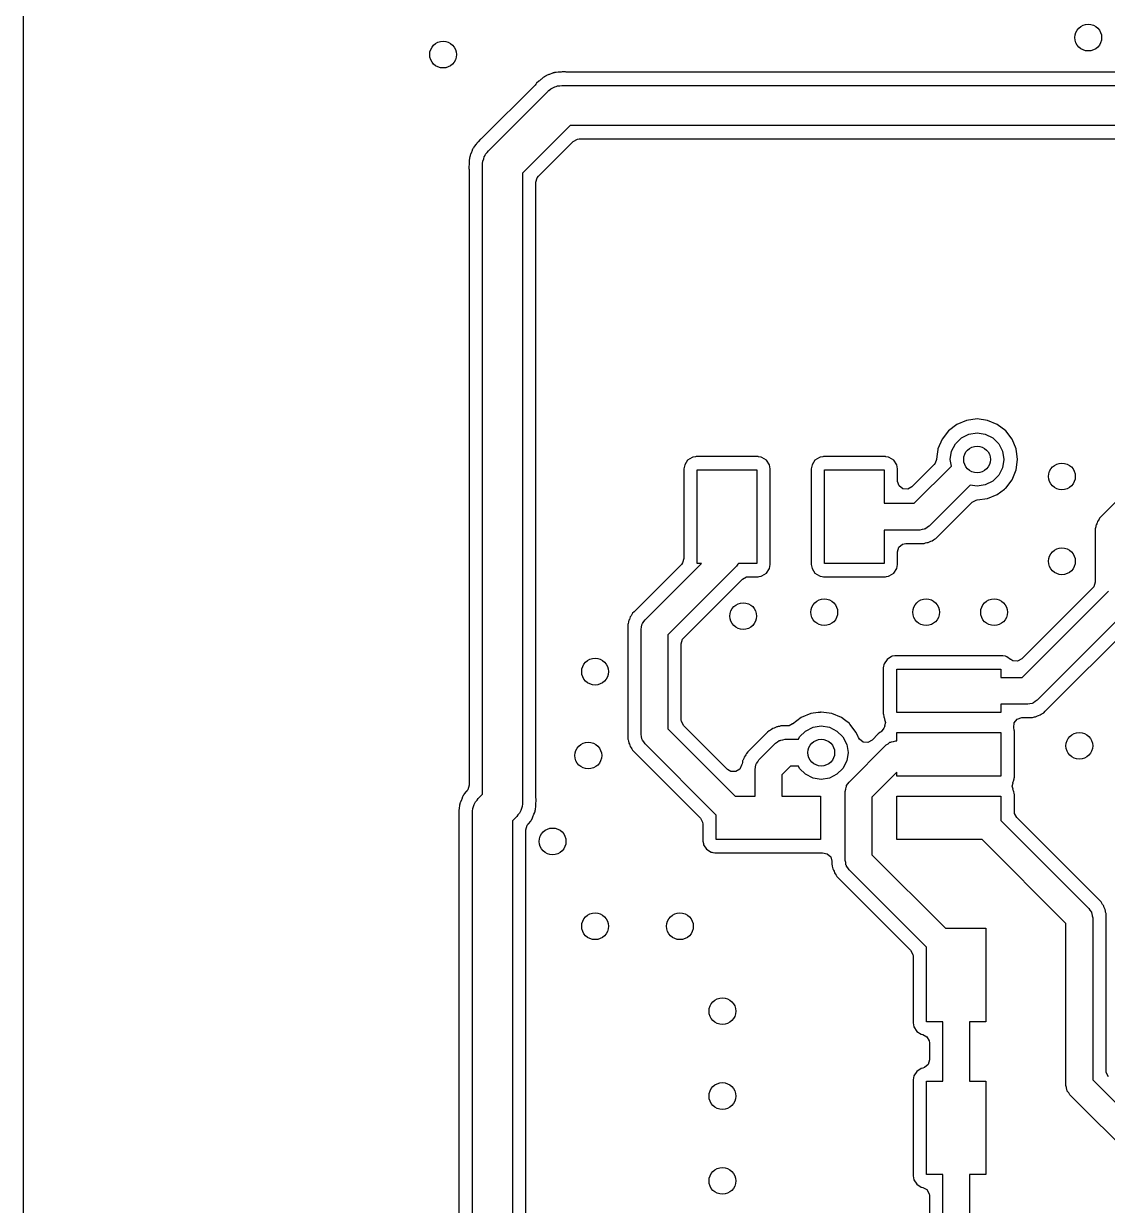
# Model space of a CAD drawing. Extents: x 0 to 2.91, y 0 to 4.33.
# Drawn here: x 0.003 to 0.641, y 1.263 to 1.959 of the extents above; entities that cross this region are included whole.
import ezdxf

# ---------------------------------------------------------------- set-up
doc = ezdxf.new("R2010")
doc.units = 0
doc.header["$MEASUREMENT"] = 0
doc.layers.add('BLACK', color=7, linetype='CONTINUOUS')

msp = doc.modelspace()

# ---------------------------------------------------------------- linework, layer by layer
at = {"layer": 'BLACK', "linetype": 'CONTINUOUS'}
for p, q in [((0.002953, 0.008819), (0.002953, 4.3237)), ((0.310654, 1.92848), (0.310369, 1.92827)), ((0.310986, 1.9286), (0.310654, 1.92848)), ((0.312376, 1.9291), (0.310986, 1.9286)), ((0.310986, 1.9286), (0.310986, 1.9286)), ((0.312745, 1.92925), (0.312376, 1.9291)), ((0.314413, 1.93001), (0.312745, 1.92925)), ((0.314763, 1.93006), (0.314413, 1.93001)), ((0.314906, 1.9301), (0.314763, 1.93006)), ((0.315484, 1.93025), (0.314906, 1.9301)), ((0.315631, 1.93028), (0.315484, 1.93025)), ((0.315963, 1.9304), (0.315631, 1.93028)), ((0.316689, 1.93044), (0.315963, 1.9304)), ((0.317791, 1.93051), (0.316689, 1.93044)), ((0.318187, 1.93055), (0.317791, 1.93051)), ((0.318585, 1.93061), (0.318187, 1.93055)), ((0.31921, 1.93061), (0.318585, 1.93061)), ((0.319517, 1.93062), (0.31921, 1.93061)), ((0.320206, 1.93066), (0.319517, 1.93062)), ((0.321597, 1.93075), (0.320206, 1.93066)), ((0.321941, 1.93067), (0.321597, 1.93075)), ((0.322294, 1.93064), (0.321941, 1.93067)), ((0.322295, 1.93066), (0.322294, 1.93064)), ((0.322763, 1.93061), (0.322295, 1.93066)), ((1.04866, 1.93061), (0.322763, 1.93061)), ((0.30422, 1.92299), (0.27302, 1.89179)), ((0.304574, 1.92343), (0.30422, 1.92299)), ((0.304806, 1.9237), (0.304574, 1.92343)), ((0.304574, 1.92343), (0.304574, 1.92343)), ((0.304999, 1.92399), (0.304806, 1.9237)), ((0.30646, 1.92525), (0.304999, 1.92399)), ((0.306729, 1.9255), (0.30646, 1.92525)), ((0.307152, 1.92592), (0.306729, 1.9255)), ((0.307575, 1.92623), (0.307152, 1.92592)), ((0.307887, 1.92648), (0.307575, 1.92623)), ((0.309007, 1.92745), (0.307887, 1.92648)), ((0.309274, 1.92768), (0.309007, 1.92745)), ((0.309007, 1.92745), (0.309007, 1.92745)), ((0.309596, 1.92782), (0.309274, 1.92768)), ((0.309721, 1.9279), (0.309596, 1.92782)), ((0.310237, 1.9282), (0.309721, 1.9279)), ((0.310369, 1.92827), (0.310237, 1.9282)), ((0.314633, 1.92124), (0.315748, 1.92192)), ((0.315748, 1.92192), (0.316604, 1.92208)), ((0.316604, 1.92208), (0.317403, 1.92243)), ((0.317403, 1.92243), (0.318712, 1.92248)), ((0.318712, 1.92248), (0.32, 1.92272)), ((0.32, 1.92272), (1.05399, 1.92272)), ((0.276648, 1.88426), (0.311648, 1.91926)), ((0.311648, 1.91926), (0.311956, 1.91951)), ((0.311956, 1.91951), (0.312066, 1.91966)), ((0.312066, 1.91966), (0.312333, 1.91982)), ((0.312333, 1.91982), (0.31343, 1.92072)), ((0.31343, 1.92072), (0.314633, 1.92124)), ((0.324892, 1.89909), (0.296811, 1.87101)), ((1.05888, 1.89909), (0.324892, 1.89909)), ((0.268361, 1.88684), (0.268211, 1.88652)), ((0.269574, 1.88821), (0.268361, 1.88684)), ((0.269825, 1.88852), (0.269574, 1.88821)), ((0.26996, 1.8887), (0.269825, 1.88852)), ((0.270066, 1.88884), (0.26996, 1.8887)), ((0.26996, 1.8887), (0.26996, 1.8887)), ((0.270508, 1.88928), (0.270066, 1.88884)), ((0.270718, 1.8895), (0.270508, 1.88928)), ((0.271864, 1.8908), (0.270718, 1.8895)), ((0.272098, 1.89107), (0.271864, 1.8908)), ((0.271864, 1.8908), (0.271864, 1.8908)), ((0.272397, 1.89125), (0.272098, 1.89107)), ((0.272666, 1.89148), (0.272397, 1.89125)), ((0.27302, 1.89179), (0.272653, 1.8915)), ((0.272653, 1.8915), (0.272666, 1.89148)), ((0.306158, 1.8692), (0.326709, 1.88975)), ((0.326709, 1.88975), (0.329162, 1.89109)), ((0.329162, 1.89109), (0.330217, 1.8912)), ((0.330217, 1.8912), (1.05611, 1.8912)), ((0.265557, 1.88018), (0.265421, 1.87835)), ((0.265681, 1.88051), (0.265557, 1.88018)), ((0.265713, 1.88066), (0.265681, 1.88051)), ((0.265865, 1.88123), (0.265713, 1.88066)), ((0.265908, 1.88138), (0.265865, 1.88123)), ((0.265962, 1.88173), (0.265908, 1.88138)), ((0.266113, 1.88205), (0.265962, 1.88173)), ((0.266741, 1.88338), (0.266113, 1.88205)), ((0.266113, 1.88205), (0.266113, 1.88205)), ((0.266895, 1.88375), (0.266741, 1.88338)), ((0.267414, 1.88513), (0.266895, 1.88375)), ((0.267538, 1.88547), (0.267414, 1.88513)), ((0.267414, 1.88513), (0.267414, 1.88513)), ((0.26775, 1.88575), (0.267538, 1.88547)), ((0.267822, 1.88588), (0.26775, 1.88575)), ((0.26813, 1.88639), (0.267822, 1.88588)), ((0.268211, 1.88652), (0.26813, 1.88639)), ((0.273899, 1.87942), (0.274202, 1.88069)), ((0.274202, 1.88069), (0.274694, 1.88141)), ((0.274694, 1.88141), (0.275017, 1.88222)), ((0.275017, 1.88222), (0.275907, 1.88318)), ((0.275907, 1.88318), (0.276648, 1.88426)), ((0.265282, 1.87647), (0.265139, 1.87455)), ((0.265139, 1.87455), (0.265212, 1.87421)), ((0.265212, 1.87421), (0.265237, 1.87385)), ((0.265237, 1.87385), (0.265236, 1.87385)), ((0.265236, 1.87385), (0.265295, 1.87329)), ((0.265295, 1.87684), (0.265282, 1.87647)), ((0.265376, 1.87796), (0.265295, 1.87744)), ((0.265295, 1.87744), (0.265295, 1.87684)), ((0.265295, 1.87329), (0.265295, 1.51052)), ((0.265421, 1.87835), (0.265376, 1.87796)), ((0.273189, 1.87591), (0.273228, 1.8763)), ((0.273189, 1.50524), (0.273189, 1.87591)), ((0.273203, 1.87648), (0.273275, 1.87679)), ((0.273228, 1.8763), (0.273203, 1.87648)), ((0.273275, 1.87679), (0.273414, 1.8782)), ((0.273414, 1.8782), (0.273899, 1.87942)), ((0.296811, 1.87101), (0.296811, 1.50035)), ((0.304705, 1.86569), (0.305492, 1.86837)), ((0.304705, 1.50296), (0.304705, 1.86569)), ((0.305492, 1.86837), (0.306158, 1.8692)), ((0.552577, 1.72306), (0.547639, 1.71927)), ((0.558328, 1.72544), (0.552577, 1.72306)), ((0.5645, 1.72625), (0.558328, 1.72544)), ((0.570672, 1.72544), (0.5645, 1.72625)), ((0.576423, 1.72306), (0.570672, 1.72544)), ((0.581361, 1.71927), (0.576423, 1.72306)), ((0.543849, 1.71433), (0.541467, 1.70858)), ((0.547639, 1.71927), (0.543849, 1.71433)), ((0.55176, 1.71166), (0.555244, 1.71515)), ((0.555244, 1.71515), (0.559634, 1.71738)), ((0.559634, 1.71738), (0.5645, 1.71815)), ((0.5645, 1.71815), (0.569366, 1.71738)), ((0.569366, 1.71738), (0.573756, 1.71515)), ((0.573756, 1.71515), (0.57724, 1.71166)), ((0.585151, 1.71433), (0.581361, 1.71927)), ((0.587533, 1.70858), (0.585151, 1.71433)), ((0.541424, 1.70825), (0.540885, 1.70416)), ((0.541467, 1.70858), (0.541424, 1.70825)), ((0.548752, 1.70241), (0.549523, 1.70727)), ((0.549523, 1.70727), (0.55176, 1.71166)), ((0.57724, 1.71166), (0.579477, 1.70727)), ((0.579477, 1.70727), (0.580248, 1.70241)), ((0.587576, 1.70825), (0.587533, 1.70858)), ((0.587701, 1.7073), (0.587576, 1.70825)), ((0.588346, 1.70241), (0.587701, 1.7073)), ((0.392301, 1.69928), (0.391843, 1.69698)), ((0.394045, 1.7019), (0.392301, 1.69928)), ((0.396656, 1.70364), (0.394045, 1.7019)), ((0.397135, 1.70374), (0.396656, 1.70364)), ((0.39872, 1.70405), (0.397135, 1.70374)), ((0.397135, 1.70374), (0.397135, 1.70374)), ((0.398959, 1.7041), (0.39872, 1.70405)), ((0.435514, 1.7041), (0.398959, 1.7041)), ((0.435753, 1.70405), (0.435514, 1.7041)), ((0.437337, 1.70374), (0.435753, 1.70405)), ((0.437816, 1.70364), (0.437337, 1.70374)), ((0.437337, 1.70374), (0.437337, 1.70374)), ((0.440427, 1.7019), (0.437816, 1.70364)), ((0.442172, 1.69928), (0.440427, 1.7019)), ((0.44263, 1.69698), (0.442172, 1.69928)), ((0.467301, 1.69928), (0.466843, 1.69698)), ((0.469045, 1.7019), (0.467301, 1.69928)), ((0.471656, 1.70364), (0.469045, 1.7019)), ((0.472135, 1.70374), (0.471656, 1.70364)), ((0.47372, 1.70405), (0.472135, 1.70374)), ((0.472135, 1.70374), (0.472135, 1.70374)), ((0.473959, 1.7041), (0.47372, 1.70405)), ((0.510514, 1.7041), (0.473959, 1.7041)), ((0.510753, 1.70405), (0.510514, 1.7041)), ((0.512337, 1.70374), (0.510753, 1.70405)), ((0.512816, 1.70364), (0.512337, 1.70374)), ((0.512337, 1.70374), (0.512337, 1.70374)), ((0.515427, 1.7019), (0.512816, 1.70364)), ((0.517172, 1.69928), (0.515427, 1.7019)), ((0.51763, 1.69698), (0.517172, 1.69928)), ((0.539244, 1.69945), (0.526098, 1.6863)), ((0.539909, 1.70027), (0.539244, 1.69945)), ((0.54054, 1.70242), (0.539909, 1.70027)), ((0.540654, 1.70241), (0.54054, 1.70242)), ((0.540885, 1.70416), (0.540654, 1.70241)), ((0.549383, 1.69842), (0.548752, 1.70241)), ((0.580248, 1.70241), (0.579477, 1.69754)), ((0.587533, 1.69623), (0.588346, 1.70241)), ((0.391843, 1.69698), (0.391843, 1.6441)), ((0.399736, 1.6412), (0.399736, 1.6962)), ((0.399736, 1.6962), (0.434736, 1.6962)), ((0.434736, 1.6962), (0.434736, 1.6412)), ((0.44263, 1.64043), (0.44263, 1.69698)), ((0.466843, 1.69698), (0.466843, 1.64043)), ((0.474736, 1.6412), (0.474736, 1.6962)), ((0.474736, 1.6962), (0.509736, 1.6962)), ((0.509736, 1.6962), (0.509736, 1.67658)), ((0.51763, 1.68981), (0.51763, 1.69698)), ((0.527538, 1.67658), (0.549383, 1.69842)), ((0.57724, 1.69315), (0.573756, 1.68967)), ((0.579477, 1.69754), (0.57724, 1.69315)), ((0.585151, 1.69048), (0.587533, 1.69623)), ((0.664464, 1.69573), (0.637709, 1.66898)), ((0.517643, 1.68946), (0.51763, 1.68981)), ((0.518619, 1.68684), (0.517643, 1.68946)), ((0.520857, 1.68516), (0.518619, 1.68684)), ((0.523645, 1.68496), (0.520857, 1.68516)), ((0.526098, 1.6863), (0.523645, 1.68496)), ((0.560518, 1.68729), (0.536357, 1.66313)), ((0.5645, 1.68666), (0.560518, 1.68729)), ((0.569366, 1.68743), (0.5645, 1.68666)), ((0.573756, 1.68967), (0.569366, 1.68743)), ((0.576423, 1.68175), (0.580604, 1.68496)), ((0.580604, 1.68496), (0.581104, 1.68535)), ((0.581104, 1.68535), (0.581361, 1.68554)), ((0.581361, 1.68554), (0.585151, 1.69048)), ((0.561543, 1.67715), (0.563996, 1.67849)), ((0.563996, 1.67849), (0.564502, 1.67854)), ((0.5645, 1.67856), (0.570672, 1.67937)), ((0.564502, 1.67854), (0.5645, 1.67856)), ((0.570672, 1.67937), (0.576423, 1.68175)), ((0.509736, 1.67658), (0.527538, 1.67658)), ((0.541071, 1.65668), (0.561543, 1.67715)), ((0.634731, 1.66399), (0.634553, 1.66364)), ((0.634946, 1.66441), (0.634731, 1.66399)), ((0.634731, 1.66399), (0.634731, 1.66399)), ((0.635244, 1.66513), (0.634946, 1.66441)), ((0.635512, 1.66595), (0.635244, 1.66513)), ((0.636021, 1.66665), (0.635512, 1.66595)), ((0.636428, 1.66732), (0.636021, 1.66665)), ((0.636644, 1.66774), (0.636428, 1.66732)), ((0.636821, 1.66809), (0.636644, 1.66774)), ((0.637709, 1.66898), (0.636821, 1.66809)), ((0.637709, 1.66898), (0.637709, 1.66898)), ((0.530799, 1.66083), (0.509736, 1.66083)), ((0.509736, 1.66083), (0.509736, 1.6412)), ((0.532081, 1.66112), (0.530799, 1.66083)), ((0.533389, 1.66127), (0.532081, 1.66112)), ((0.533772, 1.66151), (0.533389, 1.66127)), ((0.534214, 1.66161), (0.533772, 1.66151)), ((0.535242, 1.66243), (0.534214, 1.66161)), ((0.536357, 1.66313), (0.535242, 1.66243)), ((0.634089, 1.66157), (0.633969, 1.6612)), ((0.633969, 1.6612), (0.633969, 1.63009)), ((0.634236, 1.66203), (0.634089, 1.66157)), ((0.634089, 1.66157), (0.634089, 1.66157)), ((0.634418, 1.66278), (0.634236, 1.66203)), ((0.634492, 1.66325), (0.634418, 1.66278)), ((0.634553, 1.66364), (0.634492, 1.66325)), ((0.634492, 1.66325), (0.634492, 1.66325)), ((0.51763, 1.64798), (0.518417, 1.65066)), ((0.518417, 1.65066), (0.52053, 1.65249)), ((0.52053, 1.65249), (0.522591, 1.65294)), ((0.522591, 1.65294), (0.533297, 1.65294)), ((0.533297, 1.65294), (0.533668, 1.65306)), ((0.533668, 1.65306), (0.53412, 1.6532)), ((0.533668, 1.65306), (0.533668, 1.65306)), ((0.53412, 1.6532), (0.534877, 1.65339)), ((0.534877, 1.65339), (0.535347, 1.65346)), ((0.535347, 1.65346), (0.535732, 1.65352)), ((0.535347, 1.65346), (0.535347, 1.65346)), ((0.535732, 1.65352), (0.53608, 1.6537)), ((0.53608, 1.6537), (0.536504, 1.65392)), ((0.53608, 1.6537), (0.53608, 1.6537)), ((0.536504, 1.65392), (0.537223, 1.65421)), ((0.537223, 1.65421), (0.538047, 1.65448)), ((0.538047, 1.65448), (0.538748, 1.65499)), ((0.538748, 1.65499), (0.539411, 1.6554)), ((0.539411, 1.6554), (0.539835, 1.65561)), ((0.539835, 1.65561), (0.540183, 1.65579)), ((0.540183, 1.65579), (0.541071, 1.65668)), ((0.541071, 1.65668), (0.541071, 1.65668)), ((0.391843, 1.6441), (0.391055, 1.64142)), ((0.51763, 1.64043), (0.51763, 1.64798)), ((0.39039, 1.64059), (0.362473, 1.61268)), ((0.368932, 1.60797), (0.402164, 1.6412)), ((0.422804, 1.63957), (0.382374, 1.59914)), ((0.391055, 1.64142), (0.39039, 1.64059)), ((0.402164, 1.6412), (0.399736, 1.6412)), ((0.423504, 1.64069), (0.422804, 1.63957)), ((0.423917, 1.6412), (0.423504, 1.64069)), ((0.434736, 1.6412), (0.423917, 1.6412)), ((0.440427, 1.63551), (0.442172, 1.63812)), ((0.442172, 1.63812), (0.44263, 1.64043)), ((0.466843, 1.64043), (0.467301, 1.63812)), ((0.467301, 1.63812), (0.469045, 1.63551)), ((0.509736, 1.6412), (0.474736, 1.6412)), ((0.515427, 1.63551), (0.517172, 1.63812)), ((0.517172, 1.63812), (0.51763, 1.64043)), ((0.391721, 1.59733), (0.426251, 1.63186)), ((0.426251, 1.63186), (0.428705, 1.6332)), ((0.428705, 1.6332), (0.429759, 1.63331)), ((0.429759, 1.63331), (0.435514, 1.63331)), ((0.435514, 1.63331), (0.436142, 1.63344)), ((0.436142, 1.63344), (0.437337, 1.63367)), ((0.437337, 1.63367), (0.437816, 1.63377)), ((0.437337, 1.63367), (0.437337, 1.63367)), ((0.437816, 1.63377), (0.440427, 1.63551)), ((0.469045, 1.63551), (0.471656, 1.63377)), ((0.471656, 1.63377), (0.472135, 1.63367)), ((0.472135, 1.63367), (0.472135, 1.63367)), ((0.472135, 1.63367), (0.473331, 1.63344)), ((0.473331, 1.63344), (0.473959, 1.63331)), ((0.473959, 1.63331), (0.510514, 1.63331)), ((0.510514, 1.63331), (0.511142, 1.63344)), ((0.511142, 1.63344), (0.512337, 1.63367)), ((0.512337, 1.63367), (0.512816, 1.63377)), ((0.512337, 1.63367), (0.512337, 1.63367)), ((0.512816, 1.63377), (0.515427, 1.63551)), ((0.633969, 1.63009), (0.633181, 1.6274)), ((0.632516, 1.62658), (0.590848, 1.58491)), ((0.591081, 1.57398), (0.641862, 1.62476)), ((0.633181, 1.6274), (0.632516, 1.62658)), ((0.655304, 1.61593), (0.599901, 1.56053)), ((0.35971, 1.60811), (0.359494, 1.60769)), ((0.360008, 1.60883), (0.35971, 1.60811)), ((0.360276, 1.60965), (0.360008, 1.60883)), ((0.360785, 1.61035), (0.360276, 1.60965)), ((0.361192, 1.61102), (0.360785, 1.61035)), ((0.361407, 1.61144), (0.361192, 1.61102)), ((0.361585, 1.61179), (0.361407, 1.61144)), ((0.362473, 1.61268), (0.361585, 1.61179)), ((0.362473, 1.61268), (0.362473, 1.61268)), ((0.604615, 1.55408), (0.661763, 1.61123)), ((0.358853, 1.60527), (0.358732, 1.6049)), ((0.358732, 1.6049), (0.358732, 1.53798)), ((0.359, 1.60573), (0.358853, 1.60527)), ((0.358853, 1.60527), (0.358853, 1.60527)), ((0.359182, 1.60648), (0.359, 1.60573)), ((0.359256, 1.60695), (0.359182, 1.60648)), ((0.359317, 1.60734), (0.359256, 1.60695)), ((0.359256, 1.60695), (0.359256, 1.60695)), ((0.359494, 1.60769), (0.359317, 1.60734)), ((0.359494, 1.60769), (0.359494, 1.60769)), ((0.366626, 1.60242), (0.366921, 1.6037)), ((0.366626, 1.54048), (0.366626, 1.60242)), ((0.366921, 1.6037), (0.367069, 1.60501)), ((0.367069, 1.60501), (0.367309, 1.60539)), ((0.367309, 1.60539), (0.367411, 1.60583)), ((0.367411, 1.60583), (0.368232, 1.60686)), ((0.368232, 1.60686), (0.368932, 1.60797)), ((0.382374, 1.59914), (0.382374, 1.54374)), ((0.390268, 1.59382), (0.391055, 1.5965)), ((0.391055, 1.5965), (0.391721, 1.59733)), ((0.390268, 1.54906), (0.390268, 1.59382)), ((0.509469, 1.58061), (0.509283, 1.57968)), ((0.509646, 1.5815), (0.509469, 1.58061)), ((0.509741, 1.58198), (0.509646, 1.5815)), ((0.509646, 1.5815), (0.509646, 1.5815)), ((0.511486, 1.58459), (0.509741, 1.58198)), ((0.514097, 1.58634), (0.511486, 1.58459)), ((0.514576, 1.58643), (0.514097, 1.58634)), ((0.516161, 1.58675), (0.514576, 1.58643)), ((0.514576, 1.58643), (0.514576, 1.58643)), ((0.5164, 1.5868), (0.516161, 1.58675)), ((0.579372, 1.5868), (0.5164, 1.5868)), ((0.579611, 1.58675), (0.579372, 1.5868)), ((0.581195, 1.58643), (0.579611, 1.58675)), ((0.581674, 1.58634), (0.581195, 1.58643)), ((0.581195, 1.58643), (0.581195, 1.58643)), ((0.582081, 1.58607), (0.581674, 1.58634)), ((0.584286, 1.58459), (0.582081, 1.58607)), ((0.584298, 1.58461), (0.584286, 1.58459)), ((0.585607, 1.58377), (0.584298, 1.58461)), ((0.588395, 1.58357), (0.585607, 1.58377)), ((0.590848, 1.58491), (0.588395, 1.58357)), ((0.509283, 1.57968), (0.509283, 1.55253)), ((0.517177, 1.55331), (0.517177, 1.5789)), ((0.517177, 1.5789), (0.578594, 1.5789)), ((0.578594, 1.5789), (0.578594, 1.57398)), ((0.578594, 1.57398), (0.591081, 1.57398)), ((0.598786, 1.55983), (0.597757, 1.55901)), ((0.599901, 1.56053), (0.598786, 1.55983)), ((0.466567, 1.55273), (0.460816, 1.55034)), ((0.471009, 1.55331), (0.466567, 1.55273)), ((0.472295, 1.55331), (0.471009, 1.55331)), ((0.472739, 1.55354), (0.472295, 1.55348)), ((0.472295, 1.55348), (0.472295, 1.55331)), ((0.478911, 1.55273), (0.472739, 1.55354)), ((0.484662, 1.55034), (0.478911, 1.55273)), ((0.509283, 1.55253), (0.509331, 1.55229)), ((0.578594, 1.55331), (0.517177, 1.55331)), ((0.594343, 1.55823), (0.578594, 1.55823)), ((0.578594, 1.55823), (0.578594, 1.55331)), ((0.595625, 1.55852), (0.594343, 1.55823)), ((0.596932, 1.55867), (0.595625, 1.55852)), ((0.597316, 1.55891), (0.596932, 1.55867)), ((0.597757, 1.55901), (0.597316, 1.55891)), ((0.602291, 1.55239), (0.602955, 1.5528)), ((0.602955, 1.5528), (0.603378, 1.55301)), ((0.603378, 1.55301), (0.603726, 1.55319)), ((0.603726, 1.55319), (0.604614, 1.55408)), ((0.604614, 1.55408), (0.604615, 1.55408)), ((0.390381, 1.54801), (0.390268, 1.54906)), ((0.391721, 1.54555), (0.390381, 1.54801)), ((0.417499, 1.51978), (0.391721, 1.54555)), ((0.448936, 1.54546), (0.448565, 1.54534)), ((0.452789, 1.54546), (0.448936, 1.54546)), ((0.453843, 1.54557), (0.452789, 1.54546)), ((0.455807, 1.54665), (0.453843, 1.54557)), ((0.455877, 1.54655), (0.455807, 1.54665)), ((0.460816, 1.55034), (0.455877, 1.54655)), ((0.486332, 1.54906), (0.484662, 1.55034)), ((0.489324, 1.54677), (0.486332, 1.54906)), ((0.4896, 1.54655), (0.489324, 1.54677)), ((0.49339, 1.54162), (0.4896, 1.54655)), ((0.509331, 1.55229), (0.509631, 1.55079)), ((0.509631, 1.55079), (0.509741, 1.55023)), ((0.509741, 1.55023), (0.510013, 1.54982)), ((0.510013, 1.54982), (0.5102, 1.54937)), ((0.510623, 1.54749), (0.510039, 1.5455)), ((0.510039, 1.5455), (0.5102, 1.54544)), ((0.5102, 1.54937), (0.510054, 1.54931)), ((0.510054, 1.54931), (0.510623, 1.54749)), ((0.586064, 1.54441), (0.586313, 1.54719)), ((0.586313, 1.54719), (0.588028, 1.5494)), ((0.588028, 1.5494), (0.590929, 1.55034)), ((0.590929, 1.55034), (0.59684, 1.55034)), ((0.59684, 1.55034), (0.597211, 1.55046)), ((0.597211, 1.55046), (0.597664, 1.55061)), ((0.597211, 1.55046), (0.597211, 1.55046)), ((0.597664, 1.55061), (0.59842, 1.55079)), ((0.59842, 1.55079), (0.59889, 1.55086)), ((0.59889, 1.55086), (0.599276, 1.55092)), ((0.59889, 1.55086), (0.59889, 1.55086)), ((0.599276, 1.55092), (0.599624, 1.5511)), ((0.599624, 1.5511), (0.600047, 1.55132)), ((0.599624, 1.5511), (0.599624, 1.5511)), ((0.600047, 1.55132), (0.600766, 1.55161)), ((0.600766, 1.55161), (0.60159, 1.55188)), ((0.60159, 1.55188), (0.602291, 1.55239)), ((0.366918, 1.53919), (0.366626, 1.54048)), ((0.367064, 1.53789), (0.366918, 1.53919)), ((0.382374, 1.54374), (0.422013, 1.5041)), ((0.441161, 1.54172), (0.42956, 1.53012)), ((0.44205, 1.54261), (0.441161, 1.54172)), ((0.441161, 1.54172), (0.441161, 1.54172)), ((0.442821, 1.543), (0.44205, 1.54261)), ((0.443485, 1.54341), (0.442821, 1.543)), ((0.444186, 1.54392), (0.443485, 1.54341)), ((0.445009, 1.54418), (0.444186, 1.54392)), ((0.445728, 1.54448), (0.445009, 1.54418)), ((0.446152, 1.5447), (0.445728, 1.54448)), ((0.4465, 1.54488), (0.446152, 1.5447)), ((0.446152, 1.5447), (0.446152, 1.5447)), ((0.446885, 1.54494), (0.4465, 1.54488)), ((0.447355, 1.54501), (0.446885, 1.54494)), ((0.446885, 1.54494), (0.446885, 1.54494)), ((0.448112, 1.54519), (0.447355, 1.54501)), ((0.448564, 1.54534), (0.448112, 1.54519)), ((0.448565, 1.54534), (0.448564, 1.54534)), ((0.459294, 1.53757), (0.459998, 1.53895)), ((0.459998, 1.53895), (0.463482, 1.54243)), ((0.463482, 1.54243), (0.467872, 1.54467)), ((0.467872, 1.54467), (0.472739, 1.54544)), ((0.472739, 1.54544), (0.477605, 1.54467)), ((0.477605, 1.54467), (0.481995, 1.54243)), ((0.481995, 1.54243), (0.485479, 1.53895)), ((0.485479, 1.53895), (0.487716, 1.53456)), ((0.494452, 1.53905), (0.49339, 1.54162)), ((0.494602, 1.53869), (0.494452, 1.53905)), ((0.495213, 1.53762), (0.494602, 1.53869)), ((0.506343, 1.54073), (0.502692, 1.53708)), ((0.507231, 1.54162), (0.506343, 1.54073)), ((0.507579, 1.5418), (0.507231, 1.54162)), ((0.507731, 1.54191), (0.507579, 1.5418)), ((0.507936, 1.54203), (0.507731, 1.54191)), ((0.50966, 1.54417), (0.507936, 1.54203)), ((0.509741, 1.54458), (0.50966, 1.54417)), ((0.510013, 1.54499), (0.509741, 1.54458)), ((0.5102, 1.54544), (0.510013, 1.54499)), ((0.517177, 1.53658), (0.517177, 1.5415)), ((0.517177, 1.5415), (0.578594, 1.5415)), ((0.578594, 1.5415), (0.578594, 1.51591)), ((0.586344, 1.543), (0.586064, 1.54441)), ((0.586359, 1.54293), (0.586344, 1.543)), ((0.586488, 1.54228), (0.586359, 1.54293)), ((0.586488, 1.51513), (0.586488, 1.54228)), ((0.358732, 1.53798), (0.358853, 1.53761)), ((0.358853, 1.53761), (0.358853, 1.53761)), ((0.358853, 1.53761), (0.359, 1.53716)), ((0.359, 1.53716), (0.359182, 1.5364)), ((0.359182, 1.5364), (0.359317, 1.53554)), ((0.359317, 1.53554), (0.359494, 1.5352)), ((0.359494, 1.5352), (0.359494, 1.5352)), ((0.359494, 1.5352), (0.35971, 1.53477)), ((0.35971, 1.53477), (0.360008, 1.53405)), ((0.360008, 1.53405), (0.360276, 1.53323)), ((0.360276, 1.53323), (0.360785, 1.53253)), ((0.360785, 1.53253), (0.361192, 1.53186)), ((0.361192, 1.53186), (0.361585, 1.53109)), ((0.367304, 1.5375), (0.367064, 1.53789)), ((0.367405, 1.53706), (0.367304, 1.5375)), ((0.368224, 1.53603), (0.367405, 1.53706)), ((0.368923, 1.53492), (0.368224, 1.53603)), ((0.410878, 1.49296), (0.368923, 1.53492)), ((0.436019, 1.52541), (0.445875, 1.53527)), ((0.445875, 1.53527), (0.44699, 1.53597)), ((0.44699, 1.53597), (0.448019, 1.53679)), ((0.448019, 1.53679), (0.44846, 1.53689)), ((0.44846, 1.53689), (0.448844, 1.53713)), ((0.448844, 1.53713), (0.450151, 1.53727)), ((0.450151, 1.53727), (0.451433, 1.53757)), ((0.451433, 1.53757), (0.459294, 1.53757)), ((0.487716, 1.53456), (0.488487, 1.52969)), ((0.489168, 1.51239), (0.511057, 1.53428)), ((0.497451, 1.53594), (0.495213, 1.53762)), ((0.500239, 1.53574), (0.497451, 1.53594)), ((0.502692, 1.53708), (0.500239, 1.53574)), ((0.511057, 1.53428), (0.512172, 1.53498)), ((0.512172, 1.53498), (0.5132, 1.5358)), ((0.5132, 1.5358), (0.513641, 1.5359)), ((0.513641, 1.5359), (0.514025, 1.53614)), ((0.514025, 1.53614), (0.515332, 1.53629)), ((0.515332, 1.53629), (0.516615, 1.53658)), ((0.516615, 1.53658), (0.517177, 1.53658)), ((0.361585, 1.53109), (0.362473, 1.5302)), ((0.362473, 1.5302), (0.362473, 1.5302)), ((0.362473, 1.5302), (0.401531, 1.49115)), ((0.426404, 1.52478), (0.426343, 1.52439)), ((0.426581, 1.52513), (0.426404, 1.52478)), ((0.426797, 1.52555), (0.426581, 1.52513)), ((0.426581, 1.52513), (0.426581, 1.52513)), ((0.427095, 1.52627), (0.426797, 1.52555)), ((0.427362, 1.52709), (0.427095, 1.52627)), ((0.427872, 1.5278), (0.427362, 1.52709)), ((0.428278, 1.52846), (0.427872, 1.5278)), ((0.428494, 1.52888), (0.428278, 1.52846)), ((0.428671, 1.52923), (0.428494, 1.52888)), ((0.42956, 1.53012), (0.428671, 1.52923)), ((0.42956, 1.53012), (0.42956, 1.53012)), ((0.435319, 1.5243), (0.436019, 1.52541)), ((0.487716, 1.52483), (0.485479, 1.52044)), ((0.488487, 1.52969), (0.487716, 1.52483)), ((0.419542, 1.51854), (0.417499, 1.51978)), ((0.422337, 1.5185), (0.419542, 1.51854)), ((0.424709, 1.51998), (0.422337, 1.5185)), ((0.425819, 1.52232), (0.424709, 1.51998)), ((0.425939, 1.52271), (0.425819, 1.52234)), ((0.425819, 1.52234), (0.425819, 1.52232)), ((0.42594, 1.52272), (0.425939, 1.52271)), ((0.426086, 1.52317), (0.42594, 1.52272)), ((0.426268, 1.52392), (0.426086, 1.52317)), ((0.426343, 1.52439), (0.426268, 1.52392)), ((0.426343, 1.52439), (0.426343, 1.52439)), ((0.433713, 1.51986), (0.434007, 1.52114)), ((0.433713, 1.5041), (0.433713, 1.51986)), ((0.434007, 1.52114), (0.434155, 1.52245)), ((0.434155, 1.52245), (0.434396, 1.52283)), ((0.434396, 1.52283), (0.434497, 1.52327)), ((0.434497, 1.52327), (0.435319, 1.5243)), ((0.454695, 1.52182), (0.449461, 1.51658)), ((0.459294, 1.52182), (0.454695, 1.52182)), ((0.459998, 1.52044), (0.459294, 1.52182)), ((0.463482, 1.51695), (0.459998, 1.52044)), ((0.485479, 1.52044), (0.481995, 1.51695)), ((0.517177, 1.51813), (0.50261, 1.50356)), ((0.517177, 1.51591), (0.517177, 1.51813)), ((0.449461, 1.51658), (0.449461, 1.5041)), ((0.467872, 1.51472), (0.463482, 1.51695)), ((0.472739, 1.51394), (0.467872, 1.51472)), ((0.477605, 1.51472), (0.472739, 1.51394)), ((0.481995, 1.51695), (0.477605, 1.51472)), ((0.487647, 1.51025), (0.488469, 1.51128)), ((0.488469, 1.51128), (0.489168, 1.51239)), ((0.578594, 1.51591), (0.517177, 1.51591)), ((0.585149, 1.50992), (0.585733, 1.51191)), ((0.585572, 1.51197), (0.585759, 1.51242)), ((0.585733, 1.51191), (0.585572, 1.51197)), ((0.585759, 1.51242), (0.58603, 1.51283)), ((0.58603, 1.51283), (0.586311, 1.51424)), ((0.586311, 1.51424), (0.586441, 1.51489)), ((0.586441, 1.51489), (0.586488, 1.51513)), ((0.261605, 1.50397), (0.261481, 1.50364)), ((0.261817, 1.50426), (0.261605, 1.50397)), ((0.261889, 1.50439), (0.261817, 1.50426)), ((0.262196, 1.5049), (0.261889, 1.50439)), ((0.262278, 1.50502), (0.262196, 1.5049)), ((0.262428, 1.50534), (0.262278, 1.50502)), ((0.26364, 1.50672), (0.262428, 1.50534)), ((0.263892, 1.50702), (0.26364, 1.50672)), ((0.264027, 1.5072), (0.263892, 1.50702)), ((0.264133, 1.50735), (0.264027, 1.50721)), ((0.264027, 1.50721), (0.264027, 1.5072)), ((0.264163, 1.50738), (0.264133, 1.50735)), ((0.264508, 1.50784), (0.264163, 1.50738)), ((0.265295, 1.51052), (0.264508, 1.50784)), ((0.270715, 1.50277), (0.273189, 1.50524)), ((0.422013, 1.5041), (0.433713, 1.5041)), ((0.449461, 1.5041), (0.472295, 1.5041)), ((0.472295, 1.5041), (0.472295, 1.47851)), ((0.486862, 1.50684), (0.487157, 1.50812)), ((0.486862, 1.4662), (0.486862, 1.50684)), ((0.487157, 1.50812), (0.487305, 1.50943)), ((0.487305, 1.50943), (0.487546, 1.50981)), ((0.487546, 1.50981), (0.487647, 1.51025)), ((0.517177, 1.47851), (0.517177, 1.5041)), ((0.517177, 1.5041), (0.578594, 1.5041)), ((0.578594, 1.5041), (0.578594, 1.48964)), ((0.585718, 1.5081), (0.585149, 1.50992)), ((0.585572, 1.50804), (0.585718, 1.5081)), ((0.585759, 1.50758), (0.585572, 1.50804)), ((0.58603, 1.50718), (0.585759, 1.50758)), ((0.586126, 1.5067), (0.58603, 1.50718)), ((0.586318, 1.50573), (0.586126, 1.5067)), ((0.586126, 1.5067), (0.586126, 1.5067)), ((0.586488, 1.50488), (0.586318, 1.50573)), ((0.586488, 1.49497), (0.586488, 1.50488)), ((0.259488, 1.49686), (0.259443, 1.49647)), ((0.259624, 1.49869), (0.259488, 1.49686)), ((0.259748, 1.49902), (0.259624, 1.49869)), ((0.25978, 1.49917), (0.259748, 1.49902)), ((0.259931, 1.49974), (0.25978, 1.49917)), ((0.259975, 1.49988), (0.259931, 1.49974)), ((0.260029, 1.50023), (0.259975, 1.49988)), ((0.26018, 1.50055), (0.260029, 1.50023)), ((0.260808, 1.50189), (0.26018, 1.50055)), ((0.26018, 1.50055), (0.26018, 1.50055)), ((0.260962, 1.50226), (0.260808, 1.50189)), ((0.261481, 1.50364), (0.260962, 1.50226)), ((0.261481, 1.50364), (0.261481, 1.50364)), ((0.267481, 1.49671), (0.267966, 1.49792)), ((0.267966, 1.49792), (0.268269, 1.4992)), ((0.268269, 1.4992), (0.268761, 1.49992)), ((0.268761, 1.49992), (0.269083, 1.50072)), ((0.269083, 1.50072), (0.269974, 1.50169)), ((0.269974, 1.50169), (0.270715, 1.50277)), ((0.296101, 1.49684), (0.295798, 1.49556)), ((0.296586, 1.49805), (0.296101, 1.49684)), ((0.296725, 1.49946), (0.296586, 1.49805)), ((0.296797, 1.49977), (0.296725, 1.49946)), ((0.296811, 1.50035), (0.296772, 1.49995)), ((0.296772, 1.49995), (0.296797, 1.49977)), ((0.304469, 1.49642), (0.304579, 1.4979)), ((0.304579, 1.4979), (0.304624, 1.49829)), ((0.304624, 1.49829), (0.304705, 1.49881)), ((0.304764, 1.5024), (0.304705, 1.50296)), ((0.304705, 1.49941), (0.304718, 1.49978)), ((0.304705, 1.49881), (0.304705, 1.49941)), ((0.304718, 1.49978), (0.304835, 1.50135)), ((0.304788, 1.50205), (0.304763, 1.5024)), ((0.304763, 1.5024), (0.304764, 1.5024)), ((0.304861, 1.5017), (0.304788, 1.50205)), ((0.304835, 1.50135), (0.304861, 1.5017)), ((0.50261, 1.50356), (0.50261, 1.46947)), ((0.259349, 1.49498), (0.259206, 1.49306)), ((0.259206, 1.49306), (0.259279, 1.49271)), ((0.259279, 1.49271), (0.259303, 1.49236)), ((0.259303, 1.49236), (0.259303, 1.49236)), ((0.259303, 1.49236), (0.259362, 1.4918)), ((0.259362, 1.49535), (0.259349, 1.49498)), ((0.259443, 1.49647), (0.259362, 1.49595)), ((0.259362, 1.49595), (0.259362, 1.49535)), ((0.259362, 1.4918), (0.259362, 1.1346)), ((0.267256, 1.49441), (0.267295, 1.49481)), ((0.267256, 1.13184), (0.267256, 1.49441)), ((0.26727, 1.49499), (0.267342, 1.4953)), ((0.267295, 1.49481), (0.26727, 1.49499)), ((0.267342, 1.4953), (0.267481, 1.49671)), ((0.293352, 1.49199), (0.290878, 1.48952)), ((0.294093, 1.49307), (0.293352, 1.49199)), ((0.294983, 1.49404), (0.294093, 1.49307)), ((0.295306, 1.49484), (0.294983, 1.49404)), ((0.295798, 1.49556), (0.295306, 1.49484)), ((0.301789, 1.48974), (0.30187, 1.48986)), ((0.30187, 1.48986), (0.302178, 1.49037)), ((0.302178, 1.49037), (0.30225, 1.4905)), ((0.30225, 1.4905), (0.302462, 1.49079)), ((0.302462, 1.49079), (0.303105, 1.4925)), ((0.303105, 1.4925), (0.303259, 1.49287)), ((0.303259, 1.49287), (0.303514, 1.49341)), ((0.303514, 1.49341), (0.304038, 1.49453)), ((0.304038, 1.49453), (0.304092, 1.49488)), ((0.304092, 1.49488), (0.304136, 1.49502)), ((0.304136, 1.49502), (0.304287, 1.4956)), ((0.304287, 1.4956), (0.304319, 1.49574)), ((0.304319, 1.49574), (0.304443, 1.49607)), ((0.304443, 1.49607), (0.304469, 1.49642)), ((0.304469, 1.49642), (0.304469, 1.49642)), ((0.401531, 1.49115), (0.402871, 1.48869)), ((0.410878, 1.47851), (0.410878, 1.49296)), ((0.586602, 1.49391), (0.586488, 1.49497)), ((0.587941, 1.49146), (0.586602, 1.49391)), ((0.636763, 1.44264), (0.587941, 1.49146)), ((0.290878, 1.48952), (0.290878, 1.13673)), ((0.298772, 1.48424), (0.299559, 1.48692)), ((0.298772, 1.47753), (0.298772, 1.48424)), ((0.299559, 1.48692), (0.299904, 1.48738)), ((0.299904, 1.48738), (0.299934, 1.48741)), ((0.299934, 1.48741), (0.300039, 1.48755)), ((0.300039, 1.48755), (0.30004, 1.48755)), ((0.30004, 1.48755), (0.300175, 1.48774)), ((0.300175, 1.48774), (0.300426, 1.48804)), ((0.300426, 1.48804), (0.301405, 1.48915)), ((0.301405, 1.48915), (0.301639, 1.48942)), ((0.301639, 1.48942), (0.301789, 1.48974)), ((0.402871, 1.48869), (0.402984, 1.48764)), ((0.402984, 1.48764), (0.402984, 1.47773)), ((0.578594, 1.48964), (0.630314, 1.43792)), ((0.298752, 1.47741), (0.298772, 1.47753)), ((0.298772, 1.47728), (0.298752, 1.47741)), ((0.298772, 1.14206), (0.298772, 1.47728)), ((0.402984, 1.47773), (0.403032, 1.47749)), ((0.403032, 1.47749), (0.403308, 1.4761)), ((0.403308, 1.4761), (0.403442, 1.47543)), ((0.472295, 1.47851), (0.410878, 1.47851)), ((0.567459, 1.47851), (0.517177, 1.47851)), ((0.616862, 1.4291), (0.567459, 1.47851)), ((0.403442, 1.47543), (0.405187, 1.47282)), ((0.405187, 1.47282), (0.407798, 1.47107)), ((0.407798, 1.47107), (0.408277, 1.47098)), ((0.408277, 1.47098), (0.408277, 1.47098)), ((0.408277, 1.47098), (0.408872, 1.47086)), ((0.408872, 1.47086), (0.4101, 1.47061)), ((0.4101, 1.47061), (0.473073, 1.47061)), ((0.473073, 1.47061), (0.473311, 1.47066)), ((0.473311, 1.47066), (0.473522, 1.47068)), ((0.473522, 1.47068), (0.476268, 1.47016)), ((0.476268, 1.47016), (0.478297, 1.46824)), ((0.50261, 1.46947), (0.545872, 1.4262)), ((0.478297, 1.46824), (0.478969, 1.46575)), ((0.478969, 1.46575), (0.478969, 1.46371)), ((0.478969, 1.46371), (0.479089, 1.46334)), ((0.479089, 1.46334), (0.479089, 1.46334)), ((0.479089, 1.46334), (0.479236, 1.46288)), ((0.479236, 1.46288), (0.479418, 1.46213)), ((0.479418, 1.46213), (0.479553, 1.46127)), ((0.487155, 1.46492), (0.486862, 1.4662)), ((0.4873, 1.46362), (0.487155, 1.46492)), ((0.48754, 1.46323), (0.4873, 1.46362)), ((0.487641, 1.46279), (0.48754, 1.46323)), ((0.488461, 1.46176), (0.487641, 1.46279)), ((0.479553, 1.46127), (0.479731, 1.46092)), ((0.479731, 1.46092), (0.479731, 1.46092)), ((0.479731, 1.46092), (0.479946, 1.4605)), ((0.479946, 1.4605), (0.480244, 1.45978)), ((0.480244, 1.45978), (0.480512, 1.45896)), ((0.480512, 1.45896), (0.481021, 1.45826)), ((0.481021, 1.45826), (0.481428, 1.45759)), ((0.481428, 1.45759), (0.481821, 1.45682)), ((0.481821, 1.45682), (0.482709, 1.45593)), ((0.482709, 1.45593), (0.482709, 1.45593)), ((0.482709, 1.45593), (0.52539, 1.41325)), ((0.489159, 1.46065), (0.488461, 1.46176)), ((0.534736, 1.41507), (0.489159, 1.46065)), ((0.637652, 1.44175), (0.636763, 1.44264)), ((0.636763, 1.44264), (0.636763, 1.44264)), ((0.637829, 1.4414), (0.637652, 1.44175)), ((0.638045, 1.44098), (0.637829, 1.4414)), ((0.637829, 1.4414), (0.637829, 1.4414)), ((0.630314, 1.43792), (0.631012, 1.43681)), ((0.631012, 1.43681), (0.631831, 1.43578)), ((0.631831, 1.43578), (0.631932, 1.43534)), ((0.631932, 1.43534), (0.632172, 1.43496)), ((0.632172, 1.43496), (0.632318, 1.43365)), ((0.638451, 1.44031), (0.638045, 1.44098)), ((0.63896, 1.43961), (0.638451, 1.44031)), ((0.639081, 1.43924), (0.63896, 1.43961)), ((0.639228, 1.43879), (0.639081, 1.43924)), ((0.639526, 1.43807), (0.639228, 1.43879)), ((0.639742, 1.43765), (0.639526, 1.43807)), ((0.639919, 1.4373), (0.639742, 1.43765)), ((0.639742, 1.43765), (0.639742, 1.43765)), ((0.63998, 1.43691), (0.639919, 1.4373)), ((0.640055, 1.43644), (0.63998, 1.43691)), ((0.63998, 1.43691), (0.63998, 1.43691)), ((0.640236, 1.43569), (0.640055, 1.43644)), ((0.640383, 1.43523), (0.640236, 1.43569)), ((0.640504, 1.43486), (0.640383, 1.43523)), ((0.640383, 1.43523), (0.640383, 1.43523)), ((0.640504, 1.35883), (0.640504, 1.43486)), ((0.616862, 1.3337), (0.616862, 1.4291)), ((0.632318, 1.43365), (0.63261, 1.43237)), ((0.63261, 1.43237), (0.63261, 1.33697)), ((0.545872, 1.4262), (0.569736, 1.4262)), ((0.569736, 1.4262), (0.569736, 1.3712)), ((0.52539, 1.41325), (0.526729, 1.4108)), ((0.534736, 1.3712), (0.534736, 1.41507)), ((0.526729, 1.4108), (0.526843, 1.40974)), ((0.526843, 1.40974), (0.526843, 1.37043)), ((0.526843, 1.37043), (0.527301, 1.36812)), ((0.527301, 1.36812), (0.529045, 1.36551)), ((0.529045, 1.36551), (0.531656, 1.36377)), ((0.544362, 1.3712), (0.534736, 1.3712)), ((0.544362, 1.3362), (0.544362, 1.3712)), ((0.569736, 1.3712), (0.56011, 1.3712)), ((0.56011, 1.3712), (0.56011, 1.3362)), ((0.531656, 1.36377), (0.532476, 1.36361)), ((0.532476, 1.36361), (0.534952, 1.36231)), ((0.534952, 1.36231), (0.536336, 1.35988)), ((0.536336, 1.35988), (0.536469, 1.35874)), ((0.536469, 1.35874), (0.536469, 1.34867)), ((0.640484, 1.3587), (0.640504, 1.35883)), ((0.640504, 1.35858), (0.640484, 1.3587)), ((0.640504, 1.34229), (0.640504, 1.35858)), ((0.531656, 1.34364), (0.529045, 1.3419)), ((0.532476, 1.3438), (0.531656, 1.34364)), ((0.533569, 1.34416), (0.532476, 1.3438)), ((0.535681, 1.34599), (0.533569, 1.34416)), ((0.536469, 1.34867), (0.535681, 1.34599)), ((0.527301, 1.33928), (0.526843, 1.33698)), ((0.526843, 1.33698), (0.526843, 1.28043)), ((0.529045, 1.3419), (0.527301, 1.33928)), ((0.63261, 1.33697), (0.682998, 1.28658)), ((0.640617, 1.34124), (0.640504, 1.34229)), ((0.641957, 1.33878), (0.640617, 1.34124)), ((0.534736, 1.2812), (0.534736, 1.3362)), ((0.534736, 1.3362), (0.544362, 1.3362)), ((0.56011, 1.3362), (0.569736, 1.3362)), ((0.569736, 1.3362), (0.569736, 1.2812)), ((0.617155, 1.33242), (0.616862, 1.3337)), ((0.6173, 1.33112), (0.617155, 1.33242)), ((0.61754, 1.33073), (0.6173, 1.33112)), ((0.617641, 1.33029), (0.61754, 1.33073)), ((0.618461, 1.32926), (0.617641, 1.33029)), ((0.619159, 1.32815), (0.618461, 1.32926)), ((0.674168, 1.27314), (0.619159, 1.32815)), ((0.544362, 1.2812), (0.534736, 1.2812)), ((0.544362, 1.2462), (0.544362, 1.2812)), ((0.569736, 1.2812), (0.56011, 1.2812)), ((0.56011, 1.2812), (0.56011, 1.2462)), ((0.526843, 1.28043), (0.527301, 1.27812)), ((0.527301, 1.27812), (0.529045, 1.27551)), ((0.529045, 1.27551), (0.531656, 1.27377)), ((0.531656, 1.27377), (0.532476, 1.27361)), ((0.532476, 1.27361), (0.534952, 1.27231)), ((0.534952, 1.27231), (0.536336, 1.26988)), ((0.536336, 1.26988), (0.536469, 1.26874)), ((0.536469, 1.26874), (0.536469, 1.25867))]:
    msp.add_line(p, q, dxfattribs=at)
at = {"layer": 'BLACK'}
for centre in [(0.63, 1.95091), (0.25, 1.94091), (0.5645, 1.70241), (0.6145, 1.69241), (0.6145, 1.64241), (0.426771, 1.61013), (0.4745, 1.61241), (0.5345, 1.61241), (0.5745, 1.61241), (0.3395, 1.57741), (0.624736, 1.5337), (0.335525, 1.52797), (0.472739, 1.52969), (0.3145, 1.47741), (0.3395, 1.42741), (0.3895, 1.42741), (0.4145, 1.37741), (0.4145, 1.32741), (0.4145, 1.27741)]:
    msp.add_circle(centre, 0.007874, dxfattribs=at)

doc.saveas('drawing.dxf')
